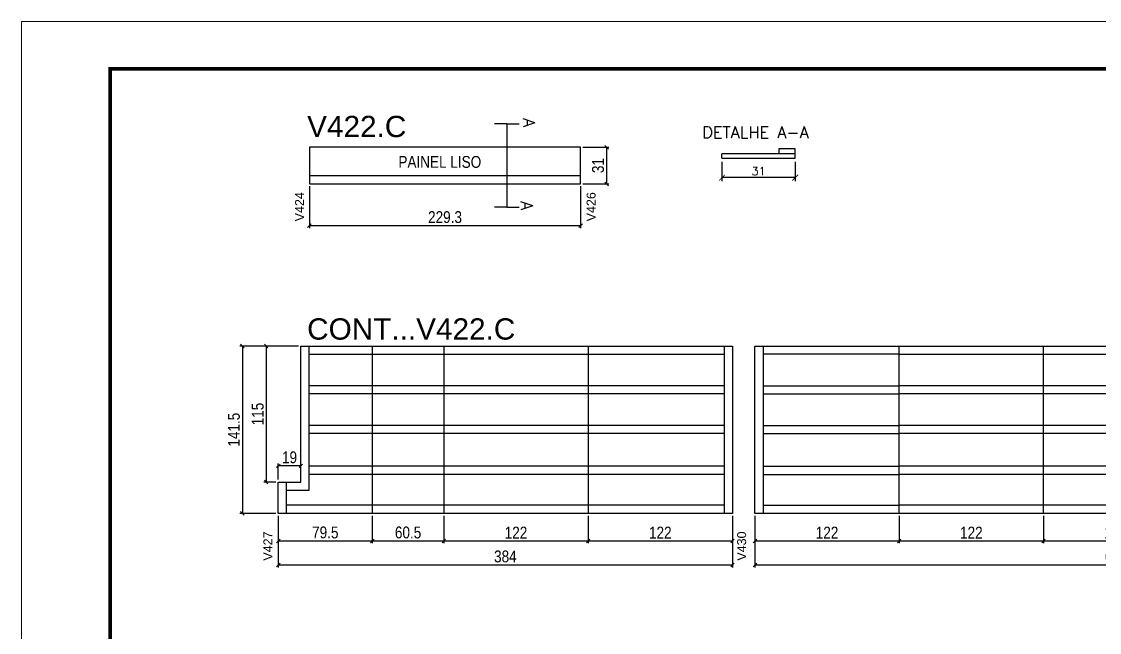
# Model space of a CAD drawing. Extents: x -3394 to 16474, y 3662 to 14397.
# Drawn here: x 4272 to 5184, y 10434 to 10951 of the extents above; entities that cross this region are included whole.
import ezdxf

# ---------------------------------------------------------------- set-up
doc = ezdxf.new("R2010")
doc.units = 0
doc.linetypes.add('DASHED', pattern=[0.75, 0.5, -0.25])
doc.layers.get('0').update_dxf_attribs({"linetype": 'CONTINUOUS'})
doc.layers.get('Defpoints').update_dxf_attribs({"linetype": 'CONTINUOUS'})
for name, color, linetype in [('COTA', 241, 'CONTINUOUS'), ('NOMENCLATURA', 7, 'CONTINUOUS'), ('Painéis', 200, 'CONTINUOUS'), ('SARR_2.2x7', 40, 'CONTINUOUS')]:
    doc.layers.add(name, color=color, linetype=linetype)
doc.layers.add('Folhas', color=255, linetype='CONTINUOUS', lineweight=9)
doc.layers.add('SARRAFO DE PRESSAO', color=251, linetype='DASHED', lineweight=9)
doc.styles.add('ARIAL', font='arial.ttf')
doc.styles.add('COTA TECNICA', font='techl___.ttf', dxfattribs={"height": 10})
doc.styles.add('ROMANS', font='romans.shx')
doc.styles.get("Standard").update_dxf_attribs({"font": 'ROMANS.SHX'})
doc.dimstyles.new('Cota Seção (2x)', dxfattribs={"dimtxt": 7, "dimasz": 5, "dimexe": 3, "dimexo": 3, "dimgap": 2, "dimtad": 3, "dimdec": 1, "dimlfac": 0.5, "dimzin": 12, "dimdsep": 46, "dimtxsty": 'ROMANS', "dimblk": 'ARCHTICK', "dimcen": 0, "dimclrd": 4, "dimclre": 4, "dimclrt": 1, "dimadec": 1, "dimazin": 3, "dimtfac": 1, "dimtdec": 1, "dimtmove": 0, "dimatfit": 3, "dimldrblk": 'OBLIQUE', "dimfxl": 1, "dimtolj": 1, "dimtzin": 12, "dimarcsym": 0})
doc.dimstyles.new('PAINEL', dxfattribs={"dimtxt": 10, "dimasz": 3, "dimexe": 3, "dimexo": 3, "dimgap": 3, "dimtad": 1, "dimdec": 1, "dimzin": 12, "dimdsep": 46, "dimtxsty": 'COTA TECNICA', "dimblk1": 'OBLIQUE', "dimblk2": 'OBLIQUE', "dimsah": 1, "dimcen": 0.9, "dimclrd": 4, "dimclre": 4, "dimclrt": 240, "dimadec": 1, "dimazin": 3, "dimtfac": 1, "dimtdec": 1, "dimtmove": 0, "dimatfit": 3, "dimfxl": 1, "dimtolj": 1, "dimtzin": 12, "dimarcsym": 0})

# ---------------------------------------------------------------- blocks, each defined once
blk = doc.blocks.new('9999999999')
at = {"layer": 'Folhas'}
blk.add_lwpolyline([(98138.98, 34190.21), (99623.98, 34190.21), (99623.98, 35240.21), (98138.98, 35240.21)], close=True, dxfattribs=at)
at = {"layer": 'Folhas', "color": 30, "const_width": 3}
blk.add_lwpolyline([(98213.98, 34230.21), (99583.98, 34230.21), (99583.98, 35200.21), (98213.98, 35200.21)], close=True, dxfattribs=at)
blk = doc.blocks.new('_Oblique')
at = {"color": 0, "linetype": 'ByBlock', "lineweight": -2}
blk.add_line((-0.5, -0.5), (0.5, 0.5), dxfattribs=at)
blk = doc.blocks.new('*D345')
at = {"layer": 'COTA', "color": 4, "linetype": 'Continuous', "lineweight": -2, "transparency": 16777216}
for p, q in [((4489.27, 10532.9), (4489.27, 10509.58)), ((4568.77, 10532.9), (4568.77, 10509.58)), ((4489.27, 10511.58), (4568.77, 10511.58))]:
    blk.add_line(p, q, dxfattribs=at)
at = {"layer": 'Defpoints', "color": 0, "linetype": 'Continuous', "transparency": 16777216}
for p in [(4489.27, 10534.9), (4568.77, 10534.9), (4568.77, 10511.58)]:
    blk.add_point(p, dxfattribs=at)
at = {"layer": 'COTA', "color": 4, "linetype": 'Continuous', "lineweight": -2, "transparency": 16777216, "xscale": 3, "yscale": 3, "zscale": 3, "rotation": 180}
blk.add_blockref('_Oblique', (4489.27, 10511.58), dxfattribs=at)
at = {"layer": 'COTA', "color": 4, "linetype": 'Continuous', "lineweight": -2, "transparency": 16777216, "xscale": 3, "yscale": 3, "zscale": 3}
blk.add_blockref('_Oblique', (4568.77, 10511.58), dxfattribs=at)
at = {"layer": 'COTA', "color": 240, "linetype": 'Continuous', "transparency": 16777216, "insert": (4529.02, 10518.72), "char_height": 10, "attachment_point": 5, "style": 'COTA TECNICA'}
blk.add_mtext('\\A1;79.5', dxfattribs=at)
blk = doc.blocks.new('*D346')
at = {"layer": 'COTA', "color": 4, "linetype": 'Continuous', "lineweight": -2, "transparency": 16777216}
for p, q in [((4629.27, 10532.9), (4629.27, 10509.58)), ((4751.27, 10532.9), (4751.27, 10509.58)), ((4629.27, 10511.58), (4751.27, 10511.58))]:
    blk.add_line(p, q, dxfattribs=at)
at = {"layer": 'Defpoints', "color": 0, "linetype": 'Continuous', "transparency": 16777216}
for p in [(4629.27, 10534.9), (4751.27, 10534.9), (4751.27, 10511.58)]:
    blk.add_point(p, dxfattribs=at)
at = {"layer": 'COTA', "color": 4, "linetype": 'Continuous', "lineweight": -2, "transparency": 16777216, "xscale": 3, "yscale": 3, "zscale": 3, "rotation": 180}
blk.add_blockref('_Oblique', (4629.27, 10511.58), dxfattribs=at)
at = {"layer": 'COTA', "color": 4, "linetype": 'Continuous', "lineweight": -2, "transparency": 16777216, "xscale": 3, "yscale": 3, "zscale": 3}
blk.add_blockref('_Oblique', (4751.27, 10511.58), dxfattribs=at)
at = {"layer": 'COTA', "color": 240, "linetype": 'Continuous', "transparency": 16777216, "insert": (4690.27, 10518.64), "char_height": 10, "attachment_point": 5, "style": 'COTA TECNICA'}
blk.add_mtext('\\A1;122', dxfattribs=at)
blk = doc.blocks.new('*D347')
at = {"layer": 'COTA', "color": 4, "linetype": 'Continuous', "lineweight": -2, "transparency": 16777216}
for p, q in [((4751.27, 10532.9), (4751.27, 10509.58)), ((4873.27, 10532.9), (4873.27, 10509.58)), ((4751.27, 10511.58), (4873.27, 10511.58))]:
    blk.add_line(p, q, dxfattribs=at)
at = {"layer": 'Defpoints', "color": 0, "linetype": 'Continuous', "transparency": 16777216}
for p in [(4751.27, 10534.9), (4873.27, 10534.9), (4873.27, 10511.58)]:
    blk.add_point(p, dxfattribs=at)
at = {"layer": 'COTA', "color": 4, "linetype": 'Continuous', "lineweight": -2, "transparency": 16777216, "xscale": 3, "yscale": 3, "zscale": 3, "rotation": 180}
blk.add_blockref('_Oblique', (4751.27, 10511.58), dxfattribs=at)
at = {"layer": 'COTA', "color": 4, "linetype": 'Continuous', "lineweight": -2, "transparency": 16777216, "xscale": 3, "yscale": 3, "zscale": 3}
blk.add_blockref('_Oblique', (4873.27, 10511.58), dxfattribs=at)
at = {"layer": 'COTA', "color": 240, "linetype": 'Continuous', "transparency": 16777216, "insert": (4812.27, 10518.64), "char_height": 10, "attachment_point": 5, "style": 'COTA TECNICA'}
blk.add_mtext('\\A1;122', dxfattribs=at)
blk = doc.blocks.new('*D348')
at = {"layer": 'COTA', "color": 4, "linetype": 'Continuous', "lineweight": -2, "transparency": 16777216}
for p, q in [((4892.27, 10532.9), (4892.27, 10509.58)), ((5014.27, 10532.9), (5014.27, 10509.58)), ((4892.27, 10511.58), (5014.27, 10511.58))]:
    blk.add_line(p, q, dxfattribs=at)
at = {"layer": 'Defpoints', "color": 0, "linetype": 'Continuous', "transparency": 16777216}
for p in [(4892.27, 10534.9), (5014.27, 10534.9), (5014.27, 10511.58)]:
    blk.add_point(p, dxfattribs=at)
at = {"layer": 'COTA', "color": 4, "linetype": 'Continuous', "lineweight": -2, "transparency": 16777216, "xscale": 3, "yscale": 3, "zscale": 3, "rotation": 180}
blk.add_blockref('_Oblique', (4892.27, 10511.58), dxfattribs=at)
at = {"layer": 'COTA', "color": 4, "linetype": 'Continuous', "lineweight": -2, "transparency": 16777216, "xscale": 3, "yscale": 3, "zscale": 3}
blk.add_blockref('_Oblique', (5014.27, 10511.58), dxfattribs=at)
at = {"layer": 'COTA', "color": 240, "linetype": 'Continuous', "transparency": 16777216, "insert": (4953.27, 10518.64), "char_height": 10, "attachment_point": 5, "style": 'COTA TECNICA'}
blk.add_mtext('\\A1;122', dxfattribs=at)
blk = doc.blocks.new('*D349')
at = {"layer": 'COTA', "color": 4, "linetype": 'Continuous', "lineweight": -2, "transparency": 16777216}
for p, q in [((5014.27, 10532.9), (5014.27, 10509.58)), ((5136.27, 10532.9), (5136.27, 10509.58)), ((5014.27, 10511.58), (5136.27, 10511.58))]:
    blk.add_line(p, q, dxfattribs=at)
at = {"layer": 'Defpoints', "color": 0, "linetype": 'Continuous', "transparency": 16777216}
for p in [(5014.27, 10534.9), (5136.27, 10534.9), (5136.27, 10511.58)]:
    blk.add_point(p, dxfattribs=at)
at = {"layer": 'COTA', "color": 4, "linetype": 'Continuous', "lineweight": -2, "transparency": 16777216, "xscale": 3, "yscale": 3, "zscale": 3, "rotation": 180}
blk.add_blockref('_Oblique', (5014.27, 10511.58), dxfattribs=at)
at = {"layer": 'COTA', "color": 4, "linetype": 'Continuous', "lineweight": -2, "transparency": 16777216, "xscale": 3, "yscale": 3, "zscale": 3}
blk.add_blockref('_Oblique', (5136.27, 10511.58), dxfattribs=at)
at = {"layer": 'COTA', "color": 240, "linetype": 'Continuous', "transparency": 16777216, "insert": (5075.27, 10518.64), "char_height": 10, "attachment_point": 5, "style": 'COTA TECNICA'}
blk.add_mtext('\\A1;122', dxfattribs=at)
blk = doc.blocks.new('*D350')
at = {"layer": 'COTA', "color": 4, "linetype": 'Continuous', "lineweight": -2, "transparency": 16777216}
for p, q in [((5136.27, 10532.9), (5136.27, 10509.58)), ((5258.27, 10532.9), (5258.27, 10509.58)), ((5136.27, 10511.58), (5258.27, 10511.58))]:
    blk.add_line(p, q, dxfattribs=at)
at = {"layer": 'Defpoints', "color": 0, "linetype": 'Continuous', "transparency": 16777216}
for p in [(5136.27, 10534.9), (5258.27, 10534.9), (5258.27, 10511.58)]:
    blk.add_point(p, dxfattribs=at)
at = {"layer": 'COTA', "color": 4, "linetype": 'Continuous', "lineweight": -2, "transparency": 16777216, "xscale": 3, "yscale": 3, "zscale": 3, "rotation": 180}
blk.add_blockref('_Oblique', (5136.27, 10511.58), dxfattribs=at)
at = {"layer": 'COTA', "color": 4, "linetype": 'Continuous', "lineweight": -2, "transparency": 16777216, "xscale": 3, "yscale": 3, "zscale": 3}
blk.add_blockref('_Oblique', (5258.27, 10511.58), dxfattribs=at)
at = {"layer": 'COTA', "color": 240, "linetype": 'Continuous', "transparency": 16777216, "insert": (5197.27, 10518.64), "char_height": 10, "attachment_point": 5, "style": 'COTA TECNICA'}
blk.add_mtext('\\A1;122', dxfattribs=at)
blk = doc.blocks.new('*D364')
at = {"layer": 'COTA', "color": 4, "linetype": 'Continuous', "lineweight": -2, "transparency": 16777216}
for p, q in [((4568.77, 10532.9), (4568.77, 10509.58)), ((4629.27, 10532.9), (4629.27, 10509.58)), ((4568.77, 10511.58), (4629.27, 10511.58))]:
    blk.add_line(p, q, dxfattribs=at)
at = {"layer": 'Defpoints', "color": 0, "linetype": 'Continuous', "transparency": 16777216}
for p in [(4568.77, 10534.9), (4629.27, 10534.9), (4629.27, 10511.58)]:
    blk.add_point(p, dxfattribs=at)
at = {"layer": 'COTA', "color": 4, "linetype": 'Continuous', "lineweight": -2, "transparency": 16777216, "xscale": 3, "yscale": 3, "zscale": 3, "rotation": 180}
blk.add_blockref('_Oblique', (4568.77, 10511.58), dxfattribs=at)
at = {"layer": 'COTA', "color": 4, "linetype": 'Continuous', "lineweight": -2, "transparency": 16777216, "xscale": 3, "yscale": 3, "zscale": 3}
blk.add_blockref('_Oblique', (4629.27, 10511.58), dxfattribs=at)
at = {"layer": 'COTA', "color": 240, "linetype": 'Continuous', "transparency": 16777216, "insert": (4599.02, 10518.69), "char_height": 10, "attachment_point": 5, "style": 'COTA TECNICA'}
blk.add_mtext('\\A1;60.5', dxfattribs=at)
blk = doc.blocks.new('*D368')
at = {"layer": 'COTA', "color": 4, "linetype": 'Continuous', "lineweight": -2, "transparency": 16777216}
for p, q in [((4489.27, 10563.4), (4489.27, 10577.14)), ((4508.31, 10575.14), (4489.27, 10575.14)), ((4508.31, 10563.4), (4508.31, 10577.14))]:
    blk.add_line(p, q, dxfattribs=at)
at = {"layer": 'Defpoints', "color": 0, "linetype": 'Continuous', "transparency": 16777216}
for p in [(4489.27, 10575.14), (4489.27, 10561.4), (4508.31, 10561.4)]:
    blk.add_point(p, dxfattribs=at)
at = {"layer": 'COTA', "color": 4, "linetype": 'Continuous', "lineweight": -2, "transparency": 16777216, "xscale": 3, "yscale": 3, "zscale": 3, "rotation": 180}
blk.add_blockref('_Oblique', (4489.27, 10575.14), dxfattribs=at)
at = {"layer": 'COTA', "color": 4, "linetype": 'Continuous', "lineweight": -2, "transparency": 16777216, "xscale": 3, "yscale": 3, "zscale": 3}
blk.add_blockref('_Oblique', (4508.31, 10575.14), dxfattribs=at)
at = {"layer": 'COTA', "color": 240, "linetype": 'Continuous', "transparency": 16777216, "insert": (4498.79, 10582.22), "char_height": 10, "attachment_point": 5, "style": 'COTA TECNICA'}
blk.add_mtext('\\A1;19', dxfattribs=at)
blk = doc.blocks.new('*D372')
at = {"layer": 'COTA', "color": 4, "linetype": 'Continuous', "lineweight": -2, "transparency": 16777216}
for p, q in [((4489.27, 10532.9), (4489.27, 10489.17)), ((4873.27, 10532.9), (4873.27, 10489.17)), ((4873.27, 10491.17), (4489.27, 10491.17))]:
    blk.add_line(p, q, dxfattribs=at)
at = {"layer": 'Defpoints', "color": 0, "linetype": 'Continuous', "transparency": 16777216}
for p in [(4489.27, 10534.9), (4873.27, 10534.9), (4489.27, 10491.17)]:
    blk.add_point(p, dxfattribs=at)
at = {"layer": 'COTA', "color": 4, "linetype": 'Continuous', "lineweight": -2, "transparency": 16777216, "xscale": 3, "yscale": 3, "zscale": 3, "rotation": 180}
blk.add_blockref('_Oblique', (4489.27, 10491.17), dxfattribs=at)
at = {"layer": 'COTA', "color": 4, "linetype": 'Continuous', "lineweight": -2, "transparency": 16777216, "xscale": 3, "yscale": 3, "zscale": 3}
blk.add_blockref('_Oblique', (4873.27, 10491.17), dxfattribs=at)
at = {"layer": 'COTA', "color": 240, "linetype": 'Continuous', "transparency": 16777216, "insert": (4681.27, 10498.41), "char_height": 10, "attachment_point": 5, "style": 'COTA TECNICA'}
blk.add_mtext('\\A1;384', dxfattribs=at)
blk = doc.blocks.new('*D373')
at = {"layer": 'COTA', "color": 4, "linetype": 'Continuous', "lineweight": -2, "transparency": 16777216}
for p, q in [((4892.27, 10532.9), (4892.27, 10489.17)), ((5503.26, 10532.9), (5503.26, 10489.17)), ((5503.26, 10491.17), (4892.27, 10491.17))]:
    blk.add_line(p, q, dxfattribs=at)
at = {"layer": 'Defpoints', "color": 0, "linetype": 'Continuous', "transparency": 16777216}
for p in [(4892.27, 10534.9), (5503.26, 10534.9), (4892.27, 10491.17)]:
    blk.add_point(p, dxfattribs=at)
at = {"layer": 'COTA', "color": 4, "linetype": 'Continuous', "lineweight": -2, "transparency": 16777216, "xscale": 3, "yscale": 3, "zscale": 3, "rotation": 180}
blk.add_blockref('_Oblique', (4892.27, 10491.17), dxfattribs=at)
at = {"layer": 'COTA', "color": 4, "linetype": 'Continuous', "lineweight": -2, "transparency": 16777216, "xscale": 3, "yscale": 3, "zscale": 3}
blk.add_blockref('_Oblique', (5503.26, 10491.17), dxfattribs=at)
at = {"layer": 'COTA', "color": 240, "linetype": 'Continuous', "transparency": 16777216, "insert": (5197.76, 10498.27), "char_height": 10, "attachment_point": 5, "style": 'COTA TECNICA'}
blk.add_mtext('\\A1;611', dxfattribs=at)
blk = doc.blocks.new('*D376')
at = {"layer": 'COTA', "color": 4, "linetype": 'Continuous', "lineweight": -2, "transparency": 16777216}
for p, q in [((4746.88, 10844.52), (4768.86, 10844.52)), ((4766.86, 10844.52), (4766.86, 10813.52)), ((4746.88, 10813.52), (4768.86, 10813.52))]:
    blk.add_line(p, q, dxfattribs=at)
at = {"layer": 'Defpoints', "color": 0, "linetype": 'Continuous', "transparency": 16777216}
for p in [(4744.88, 10844.52), (4744.88, 10813.52), (4766.86, 10813.52)]:
    blk.add_point(p, dxfattribs=at)
at = {"layer": 'COTA', "color": 4, "linetype": 'Continuous', "lineweight": -2, "transparency": 16777216, "xscale": 3, "yscale": 3, "zscale": 3}
for p, rotation in [((4766.86, 10844.52), 90), ((4766.86, 10813.52), 270)]:
    blk.add_blockref('_Oblique', p, dxfattribs=dict(at, rotation=rotation))
at = {"layer": 'COTA', "color": 240, "linetype": 'Continuous', "transparency": 16777216, "insert": (4759.64, 10829.02), "char_height": 10, "attachment_point": 5, "rotation": 90, "style": 'COTA TECNICA'}
blk.add_mtext('\\A1;31', dxfattribs=at)
blk = doc.blocks.new('*D377')
at = {"layer": 'COTA', "color": 4, "linetype": 'Continuous', "lineweight": -2, "transparency": 16777216}
for p, q in [((4515.61, 10811.52), (4515.61, 10776.14)), ((4744.88, 10811.52), (4744.88, 10776.14)), ((4744.88, 10778.14), (4515.61, 10778.14))]:
    blk.add_line(p, q, dxfattribs=at)
at = {"layer": 'Defpoints', "color": 0, "linetype": 'Continuous', "transparency": 16777216}
for p in [(4515.61, 10813.52), (4744.88, 10813.52), (4515.61, 10778.14)]:
    blk.add_point(p, dxfattribs=at)
at = {"layer": 'COTA', "color": 4, "linetype": 'Continuous', "lineweight": -2, "transparency": 16777216, "xscale": 3, "yscale": 3, "zscale": 3, "rotation": 180}
blk.add_blockref('_Oblique', (4515.61, 10778.14), dxfattribs=at)
at = {"layer": 'COTA', "color": 4, "linetype": 'Continuous', "lineweight": -2, "transparency": 16777216, "xscale": 3, "yscale": 3, "zscale": 3}
blk.add_blockref('_Oblique', (4744.88, 10778.14), dxfattribs=at)
at = {"layer": 'COTA', "color": 240, "linetype": 'Continuous', "transparency": 16777216, "insert": (4630.25, 10785.39), "char_height": 10, "attachment_point": 5, "style": 'COTA TECNICA'}
blk.add_mtext('\\A1;229.3', dxfattribs=at)
blk = doc.blocks.new('_ArchTick')
at = {"color": 0, "linetype": 'ByBlock', "const_width": 0.15}
blk.add_lwpolyline([(-0.5, -0.5), (0.5, 0.5)], dxfattribs=at)
blk = doc.blocks.new('*D379')
at = {"layer": 'COTA', "color": 4, "lineweight": -2, "transparency": 16777216}
for p, q in [((4864.43, 10832.32), (4864.43, 10815.82)), ((4926.43, 10832.32), (4926.43, 10815.82)), ((4926.43, 10818.82), (4864.43, 10818.82))]:
    blk.add_line(p, q, dxfattribs=at)
at = {"layer": 'Defpoints', "color": 0, "transparency": 16777216}
for p in [(4864.43, 10835.32), (4926.43, 10835.32), (4864.43, 10818.82)]:
    blk.add_point(p, dxfattribs=at)
at = {"layer": 'COTA', "color": 4, "lineweight": -2, "transparency": 16777216, "xscale": 5, "yscale": 5, "zscale": 5, "rotation": 180}
blk.add_blockref('_ArchTick', (4864.43, 10818.82), dxfattribs=at)
at = {"layer": 'COTA', "color": 4, "lineweight": -2, "transparency": 16777216, "xscale": 5, "yscale": 5, "zscale": 5}
blk.add_blockref('_ArchTick', (4926.43, 10818.82), dxfattribs=at)
at = {"layer": 'COTA', "color": 1, "transparency": 16777216, "insert": (4895.43, 10824.32), "char_height": 7, "attachment_point": 5, "style": 'ROMANS'}
blk.add_mtext('\\A1;31', dxfattribs=at)
blk = doc.blocks.new('*D384')
at = {"layer": 'COTA', "color": 4, "linetype": 'Continuous', "lineweight": -2, "transparency": 16777216}
for p, q in [((4506.31, 10676.4), (4477.02, 10676.4)), ((4479.02, 10676.4), (4479.02, 10561.4)), ((4487.27, 10561.4), (4477.02, 10561.4))]:
    blk.add_line(p, q, dxfattribs=at)
at = {"layer": 'Defpoints', "color": 0, "linetype": 'Continuous', "transparency": 16777216}
for p in [(4508.31, 10676.4), (4479.02, 10561.4), (4489.27, 10561.4)]:
    blk.add_point(p, dxfattribs=at)
at = {"layer": 'COTA', "color": 4, "linetype": 'Continuous', "lineweight": -2, "transparency": 16777216, "xscale": 3, "yscale": 3, "zscale": 3}
for p, rotation in [((4479.02, 10676.4), 90), ((4479.02, 10561.4), 270)]:
    blk.add_blockref('_Oblique', p, dxfattribs=dict(at, rotation=rotation))
at = {"layer": 'COTA', "color": 240, "linetype": 'Continuous', "transparency": 16777216, "insert": (4471.91, 10618.9), "char_height": 10, "attachment_point": 5, "rotation": 90, "style": 'COTA TECNICA'}
blk.add_mtext('\\A1;115', dxfattribs=at)
blk = doc.blocks.new('*D385')
at = {"layer": 'COTA', "color": 4, "linetype": 'Continuous', "lineweight": -2, "transparency": 16777216}
for p, q in [((4506.31, 10676.4), (4456.89, 10676.4)), ((4458.89, 10676.4), (4458.89, 10534.9)), ((4487.27, 10534.9), (4456.89, 10534.9))]:
    blk.add_line(p, q, dxfattribs=at)
at = {"layer": 'Defpoints', "color": 0, "linetype": 'Continuous', "transparency": 16777216}
for p in [(4508.31, 10676.4), (4458.89, 10534.9), (4489.27, 10534.9)]:
    blk.add_point(p, dxfattribs=at)
at = {"layer": 'COTA', "color": 4, "linetype": 'Continuous', "lineweight": -2, "transparency": 16777216, "xscale": 3, "yscale": 3, "zscale": 3}
for p, rotation in [((4458.89, 10676.4), 90), ((4458.89, 10534.9), 270)]:
    blk.add_blockref('_Oblique', p, dxfattribs=dict(at, rotation=rotation))
at = {"layer": 'COTA', "color": 240, "linetype": 'Continuous', "transparency": 16777216, "insert": (4451.78, 10605.65), "char_height": 10, "attachment_point": 5, "rotation": 90, "style": 'COTA TECNICA'}
blk.add_mtext('\\A1;141.5', dxfattribs=at)

msp = doc.modelspace()

# ---------------------------------------------------------------- linework, layer by layer
at = {"layer": 'COTA'}
for p, q in [((4682.45, 10864.21), (4671.97, 10864.21)), ((4682.45, 10864.21), (4682.45, 10793.83)), ((4682.45, 10864.21), (4692.94, 10864.21)), ((4682.45, 10793.83), (4671.97, 10793.83)), ((4682.45, 10793.83), (4692.94, 10793.83))]:
    msp.add_line(p, q, dxfattribs=at)
at = {"layer": 'Painéis', "linetype": 'Continuous'}
for p, q in [((4744.88, 10844.52), (4515.61, 10844.52)), ((4515.61, 10844.52), (4515.61, 10813.52)), ((4744.88, 10813.52), (4744.88, 10844.52)), ((4926.43, 10838.92), (4864.43, 10838.92)), ((4864.43, 10835.32), (4864.43, 10838.92)), ((4926.43, 10835.32), (4926.43, 10838.92)), ((4864.43, 10835.32), (4926.43, 10835.32)), ((4515.61, 10813.52), (4744.88, 10813.52)), ((4508.31, 10561.4), (4508.31, 10676.4)), ((4508.31, 10676.4), (4873.27, 10676.4)), ((4568.77, 10676.4), (4568.77, 10534.9)), ((4629.27, 10676.4), (4629.27, 10534.9)), ((4751.27, 10676.4), (4751.27, 10534.9)), ((4873.27, 10676.4), (4873.27, 10534.9)), ((4892.27, 10676.4), (5503.26, 10676.4)), ((4892.27, 10534.9), (4892.27, 10676.4)), ((5014.27, 10534.9), (5014.27, 10676.4)), ((5136.27, 10534.9), (5136.27, 10676.4)), ((4489.27, 10534.9), (4489.27, 10561.4)), ((4489.27, 10561.4), (4508.31, 10561.4)), ((4508.31, 10534.9), (4489.27, 10534.9)), ((4873.27, 10534.9), (4508.31, 10534.9)), ((5503.26, 10534.9), (4892.27, 10534.9))]:
    msp.add_line(p, q, dxfattribs=at)
at = {"layer": 'SARR_2.2x7', "ltscale": 25}
for p, q in [((4926.43, 10843.32), (4912.43, 10843.32)), ((4912.43, 10843.32), (4912.43, 10838.92)), ((4926.43, 10838.92), (4926.43, 10843.32)), ((4515.61, 10820.52), (4744.88, 10820.52)), ((4515.31, 10554.4), (4515.31, 10676.4)), ((4866.27, 10676.4), (4866.27, 10534.9)), ((4899.27, 10676.4), (4899.27, 10534.9)), ((4515.31, 10669.4), (4568.77, 10669.4)), ((4568.77, 10669.4), (4629.27, 10669.4)), ((4629.27, 10669.4), (4751.27, 10669.4)), ((4751.27, 10669.4), (4866.27, 10669.4)), ((5014.27, 10669.4), (4899.27, 10669.4)), ((5014.27, 10669.4), (5136.27, 10669.4)), ((5136.27, 10669.4), (5258.27, 10669.4)), ((4568.77, 10642.89), (4515.31, 10642.89)), ((4568.77, 10635.89), (4515.31, 10635.89)), ((4629.27, 10642.89), (4568.77, 10642.89)), ((4629.27, 10635.89), (4568.77, 10635.89)), ((4751.27, 10642.89), (4629.27, 10642.89)), ((4751.27, 10635.89), (4629.27, 10635.89)), ((4866.27, 10642.89), (4751.27, 10642.89)), ((4866.27, 10635.89), (4751.27, 10635.89)), ((4899.27, 10642.89), (5014.27, 10642.89)), ((4899.27, 10635.89), (5014.27, 10635.89)), ((5136.27, 10642.89), (5014.27, 10642.89)), ((5136.27, 10635.89), (5014.27, 10635.89)), ((5258.27, 10642.89), (5136.27, 10642.89)), ((5258.27, 10635.89), (5136.27, 10635.89)), ((4568.77, 10609.34), (4515.31, 10609.34)), ((4629.27, 10609.34), (4568.77, 10609.34)), ((4751.27, 10609.34), (4629.27, 10609.34)), ((4866.27, 10609.34), (4751.27, 10609.34)), ((4899.27, 10609.34), (5014.27, 10609.34)), ((5136.27, 10609.34), (5014.27, 10609.34)), ((5258.27, 10609.34), (5136.27, 10609.34)), ((4568.77, 10602.34), (4515.31, 10602.34)), ((4629.27, 10602.34), (4568.77, 10602.34)), ((4751.27, 10602.34), (4629.27, 10602.34)), ((4866.27, 10602.34), (4751.27, 10602.34)), ((4899.27, 10602.34), (5014.27, 10602.34)), ((5136.27, 10602.34), (5014.27, 10602.34)), ((5258.27, 10602.34), (5136.27, 10602.34)), ((4568.77, 10574.84), (4515.31, 10574.84)), ((4629.27, 10574.84), (4568.77, 10574.84)), ((4751.27, 10574.84), (4629.27, 10574.84)), ((4866.27, 10574.84), (4751.27, 10574.84)), ((4899.27, 10574.84), (5014.27, 10574.84)), ((5136.27, 10574.84), (5014.27, 10574.84)), ((5258.27, 10574.84), (5136.27, 10574.84)), ((4568.77, 10567.84), (4515.31, 10567.84)), ((4629.27, 10567.84), (4568.77, 10567.84)), ((4751.27, 10567.84), (4629.27, 10567.84)), ((4866.27, 10567.84), (4751.27, 10567.84)), ((4899.27, 10567.84), (5014.27, 10567.84)), ((5136.27, 10567.84), (5014.27, 10567.84)), ((5258.27, 10567.84), (5136.27, 10567.84)), ((4496.27, 10534.9), (4496.27, 10561.4)), ((4496.27, 10554.4), (4515.31, 10554.4)), ((4568.77, 10541.9), (4496.27, 10541.9)), ((4629.27, 10541.9), (4568.77, 10541.9)), ((4751.27, 10541.9), (4629.27, 10541.9)), ((4866.27, 10541.9), (4751.27, 10541.9)), ((4899.27, 10541.9), (5014.27, 10541.9)), ((5136.27, 10541.9), (5014.27, 10541.9)), ((5258.27, 10541.9), (5136.27, 10541.9))]:
    msp.add_line(p, q, dxfattribs=at)

# ---------------------------------------------------------------- block references
at = {"layer": 'SARRAFO DE PRESSAO', "color": 6, "linetype": 'ByBlock'}
msp.add_blockref('9999999999', (-93866.77, -24289.38), dxfattribs=at)

# ---------------------------------------------------------------- texts
at = {"layer": 'COTA'}
for p in [(4696.31, 10869.04), (4694.48, 10798.86)]:
    msp.add_text('A', height=10, rotation=270, dxfattribs=at).set_placement(p)
msp.add_text('DETALHE A-A', height=10, dxfattribs=at).set_placement((4847.71, 10852.17))
at = {"layer": 'COTA', "color": 240, "linetype": 'Continuous', "insert": (4625.86, 10832.05), "char_height": 10, "attachment_point": 5, "style": 'COTA TECNICA'}
msp.add_mtext('\\A1;PAINEL LISO', dxfattribs=at)
at = {"layer": 'NOMENCLATURA', "linetype": 'Continuous', "style": 'ARIAL'}
for s, p in [('V422.C', (4513.66, 10853.09)), ('CONT...V422.C', (4513.66, 10681.84))]:
    msp.add_text(s, height=18, dxfattribs=at).set_placement(p)
for s, p in [('V424', (4511.07, 10781.85)), ('V426', (4757.54, 10781.85)), ('V427', (4484.25, 10494.89)), ('V430', (4884.84, 10494.89))]:
    msp.add_text(s, height=7.567, rotation=90, dxfattribs=at).set_placement(p)

# ---------------------------------------------------------------- dimensions: what is measured, and where the dimension line sits
at = {"layer": 'COTA', "linetype": 'Continuous'}
for base, p1, p2, picture, middle in [((4766.86, 10813.52), (4744.88, 10844.52), (4744.88, 10813.52), '*D376', (4759.64, 10829.02)), ((4458.89, 10534.9), (4508.31, 10676.4), (4489.27, 10534.9), '*D385', (4451.78, 10605.65)), ((4479.02, 10561.4), (4508.31, 10676.4), (4489.27, 10561.4), '*D384', (4471.91, 10618.9))]:
    dim = msp.add_linear_dim(base=base, p1=p1, p2=p2, angle=90, dimstyle='PAINEL', override={"dimexe": 2, "dimexo": 2, "dimgap": 2, "dimadec": 8, "dimtix": 1, "dimatfit": 2, "dimldrblk": 'Oblique'}, dxfattribs=at)
    dim.commit()
    dim.dimension.update_dxf_attribs({"geometry": picture, "text_midpoint": middle})
at = {"layer": 'COTA'}
dim = msp.add_linear_dim(base=(4864.43, 10818.82), p1=(4926.43, 10835.32), p2=(4864.43, 10835.32), dimstyle='Cota Seção (2x)', dxfattribs=at)
dim.commit()
dim.dimension.update_dxf_attribs({"geometry": '*D379', "text_midpoint": (4895.43, 10824.32)})
at = {"layer": 'COTA', "linetype": 'Continuous'}
for base, p1, p2, override, picture, middle in [((4515.61, 10778.14), (4744.88, 10813.52), (4515.61, 10813.52), {"dimexe": 2, "dimexo": 2, "dimgap": 2, "dimadec": 8, "dimtix": 1, "dimatfit": 2, "dimldrblk": 'Oblique'}, '*D377', (4630.25, 10785.39)), ((4489.27, 10575.14), (4508.31, 10561.4), (4489.27, 10561.4), {"dimexe": 2, "dimexo": 2, "dimgap": 2, "dimadec": 8, "dimtix": 1, "dimatfit": 2, "dimldrblk": 'Oblique'}, '*D368', (4498.79, 10582.22)), ((4568.77, 10511.58), (4489.27, 10534.9), (4568.77, 10534.9), {"dimexe": 2, "dimexo": 2, "dimgap": 2, "dimadec": 8, "dimtix": 1, "dimatfit": 2, "dimldrblk": 'Oblique'}, '*D345', (4529.02, 10518.72)), ((4489.27, 10491.17), (4873.27, 10534.9), (4489.27, 10534.9), {"dimexe": 2, "dimexo": 2, "dimgap": 2, "dimadec": 8, "dimtix": 1, "dimatfit": 2, "dimldrblk": 'Oblique'}, '*D372', (4681.27, 10498.41)), ((4629.27, 10511.58), (4568.77, 10534.9), (4629.27, 10534.9), {"dimexe": 2, "dimexo": 2, "dimgap": 2, "dimadec": 8, "dimtix": 1, "dimtmove": 1, "dimatfit": 2, "dimldrblk": 'Oblique'}, '*D364', (4599.02, 10518.69)), ((4751.27, 10511.58), (4629.27, 10534.9), (4751.27, 10534.9), {"dimexe": 2, "dimexo": 2, "dimgap": 2, "dimadec": 8, "dimtix": 1, "dimtmove": 1, "dimatfit": 2, "dimldrblk": 'Oblique'}, '*D346', (4690.27, 10518.64)), ((4873.27, 10511.58), (4751.27, 10534.9), (4873.27, 10534.9), {"dimexe": 2, "dimexo": 2, "dimgap": 2, "dimadec": 8, "dimtix": 1, "dimtmove": 1, "dimatfit": 2, "dimldrblk": 'Oblique'}, '*D347', (4812.27, 10518.64)), ((5014.27, 10511.58), (4892.27, 10534.9), (5014.27, 10534.9), {"dimexe": 2, "dimexo": 2, "dimgap": 2, "dimadec": 8, "dimtix": 1, "dimtmove": 1, "dimatfit": 2, "dimldrblk": 'Oblique'}, '*D348', (4953.27, 10518.64)), ((4892.27, 10491.17), (5503.26, 10534.9), (4892.27, 10534.9), {"dimexe": 2, "dimexo": 2, "dimgap": 2, "dimadec": 8, "dimtix": 1, "dimatfit": 2, "dimldrblk": 'Oblique'}, '*D373', (5197.76, 10498.27)), ((5136.27, 10511.58), (5014.27, 10534.9), (5136.27, 10534.9), {"dimexe": 2, "dimexo": 2, "dimgap": 2, "dimadec": 8, "dimtix": 1, "dimtmove": 1, "dimatfit": 2, "dimldrblk": 'Oblique'}, '*D349', (5075.27, 10518.64)), ((5258.27, 10511.58), (5136.27, 10534.9), (5258.27, 10534.9), {"dimexe": 2, "dimexo": 2, "dimgap": 2, "dimadec": 8, "dimtix": 1, "dimtmove": 1, "dimatfit": 2, "dimldrblk": 'Oblique'}, '*D350', (5197.27, 10518.64))]:
    dim = msp.add_linear_dim(base=base, p1=p1, p2=p2, dimstyle='PAINEL', override=override, dxfattribs=at)
    dim.commit()
    dim.dimension.update_dxf_attribs({"geometry": picture, "text_midpoint": middle})

doc.saveas('drawing.dxf')
